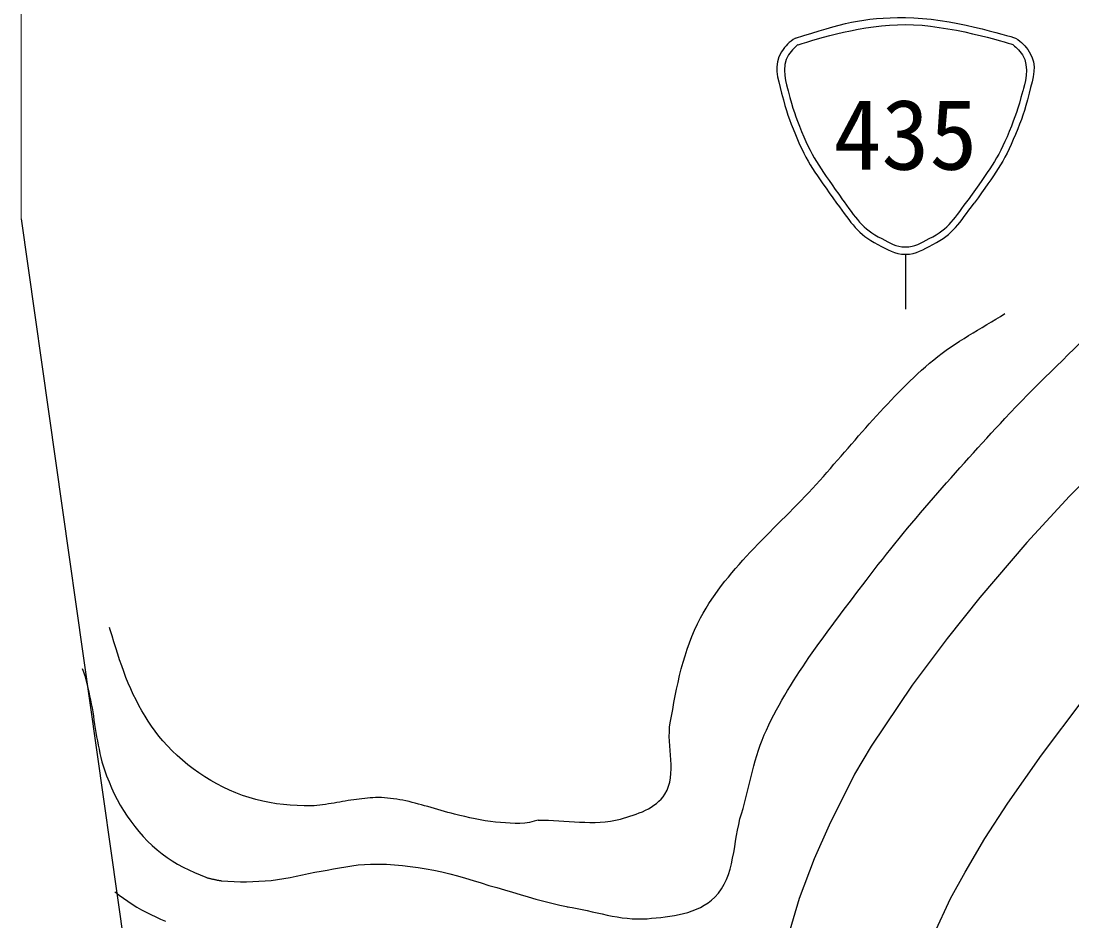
# Model space of a CAD drawing. Units: millimetres, scale not verified. Extents: x 40004 to 731143, y 20002 to 660685.
# Drawn here: x 62208 to 100408, y 298663 to 331372 of the extents above; entities that cross this region are included whole.
import ezdxf
from ezdxf.enums import TextEntityAlignment as Align

# ---------------------------------------------------------------- set-up
doc = ezdxf.new("R2010")
doc.units = ezdxf.units.MM
doc.header["$LTSCALE"] = 1000.09
for name, color, linetype, lineweight in [('M-BGD', 7, 'Continuous', 25), ('M-STR-HTXT', 7, 'Continuous', 13), ('M-STR-STRC', 7, 'Continuous', 25)]:
    doc.layers.add(name, color=color, linetype=linetype, lineweight=lineweight)
doc.styles.add('ＭＳ ゴシック', font='')
doc.styles.get('ＭＳ ゴシック').set_extended_font_data('MS Gothic')

msp = doc.modelspace()

# ---------------------------------------------------------------- linework, layer by layer
at = {"layer": 'M-BGD'}
for p, q in [((62208, 324185), (69099, 275667)), ((102356, 316172), (100313, 314104)), ((100313, 314104), (98766, 312416)), ((98766, 312416), (97065, 310420)), ((97065, 310420), (95873, 308929)), ((65453, 309245), (65428, 309334)), ((65518, 309024), (65453, 309245)), ((65584, 308804), (65518, 309024)), ((65652, 308585), (65584, 308804)), ((95873, 308929), (94599, 307239)), ((65722, 308366), (65652, 308585)), ((65793, 308153), (65722, 308366)), ((65867, 307940), (65793, 308153)), ((65943, 307728), (65867, 307940)), ((64433, 307843), (64478, 307715)), ((64478, 307715), (64524, 307574)), ((64524, 307574), (64565, 307431)), ((66023, 307517), (65943, 307728)), ((66107, 307308), (66023, 307517)), ((64565, 307431), (64603, 307287)), ((64603, 307287), (64616, 307233)), ((64616, 307233), (64638, 307142)), ((64638, 307142), (64670, 306997)), ((66196, 307101), (66107, 307308)), ((94599, 307239), (93111, 305013)), ((64670, 306997), (64701, 306851)), ((64701, 306851), (64731, 306705)), ((66290, 306897), (66196, 307101)), ((66391, 306696), (66290, 306897)), ((64731, 306705), (64760, 306559)), ((64760, 306559), (64789, 306410)), ((64789, 306410), (64814, 306260)), ((66495, 306500), (66391, 306696)), ((66603, 306305), (66495, 306500)), ((99296, 304689), (100816, 306705)), ((64814, 306260), (64837, 306110)), ((64837, 306110), (64859, 305960)), ((66715, 306113), (66603, 306305)), ((66832, 305923), (66715, 306113)), ((64859, 305960), (64882, 305810)), ((64882, 305810), (64904, 305660)), ((64904, 305660), (64929, 305510)), ((66955, 305738), (66832, 305923)), ((67083, 305557), (66955, 305738)), ((64929, 305510), (64957, 305361)), ((64957, 305361), (64987, 305209)), ((67219, 305381), (67083, 305557)), ((67361, 305211), (67219, 305381)), ((64987, 305209), (65016, 305057)), ((65016, 305057), (65045, 304905)), ((65045, 304905), (65077, 304753)), ((67530, 305025), (67361, 305211)), ((67706, 304846), (67530, 305025)), ((67888, 304672), (67706, 304846)), ((93111, 305013), (92501, 304000)), ((65077, 304753), (65111, 304603)), ((65111, 304603), (65148, 304453)), ((68076, 304505), (67888, 304672)), ((68270, 304344), (68076, 304505)), ((98075, 302944), (99296, 304689)), ((65148, 304453), (65191, 304305)), ((65191, 304305), (65240, 304159)), ((65240, 304159), (65321, 303939)), ((68470, 304191), (68270, 304344)), ((68674, 304045), (68470, 304191)), ((65321, 303939), (65408, 303720)), ((65408, 303720), (65500, 303504)), ((68884, 303907), (68674, 304045)), ((69102, 303774), (68884, 303907)), ((69326, 303649), (69102, 303774)), ((92501, 304000), (91582, 302149)), ((65500, 303504), (65599, 303290)), ((69553, 303531), (69326, 303649)), ((69786, 303422), (69553, 303531)), ((70022, 303321), (69786, 303422)), ((70261, 303229), (70022, 303321)), ((65599, 303290), (65704, 303080)), ((65704, 303080), (65816, 302874)), ((70504, 303147), (70261, 303229)), ((70749, 303075), (70504, 303147)), ((70994, 303014), (70749, 303075)), ((71242, 302965), (70994, 303014)), ((71491, 302925), (71242, 302965)), ((73484, 302935), (73380, 302919)), ((73588, 302951), (73484, 302935)), ((73690, 302966), (73588, 302951)), ((73792, 302983), (73690, 302966)), ((73894, 303001), (73792, 302983)), ((73996, 303019), (73894, 303001)), ((74097, 303037), (73996, 303019)), ((74199, 303054), (74097, 303037)), ((74301, 303070), (74199, 303054)), ((74404, 303083), (74301, 303070)), ((74503, 303095), (74404, 303083)), ((74601, 303107), (74503, 303095)), ((74700, 303119), (74601, 303107)), ((74799, 303129), (74700, 303119)), ((74899, 303138), (74799, 303129)), ((74998, 303144), (74899, 303138)), ((75097, 303148), (74998, 303144)), ((75196, 303148), (75097, 303148)), ((75308, 303145), (75196, 303148)), ((75419, 303139), (75308, 303145)), ((75531, 303130), (75419, 303139)), ((75642, 303118), (75531, 303130)), ((75753, 303104), (75642, 303118)), ((75864, 303088), (75753, 303104)), ((75974, 303070), (75864, 303088)), ((76084, 303051), (75974, 303070)), ((76199, 303028), (76084, 303051)), ((76313, 303003), (76199, 303028)), ((76426, 302975), (76313, 303003)), ((76539, 302945), (76426, 302975)), ((76652, 302914), (76539, 302945)), ((97237, 301662), (98075, 302944)), ((65816, 302874), (65936, 302673)), ((65936, 302673), (66064, 302477)), ((71743, 302895), (71491, 302925)), ((71996, 302873), (71743, 302895)), ((72249, 302859), (71996, 302873)), ((72502, 302852), (72249, 302859)), ((72755, 302850), (72502, 302852)), ((72860, 302853), (72755, 302850)), ((72964, 302861), (72860, 302853)), ((73068, 302872), (72964, 302861)), ((73172, 302886), (73068, 302872)), ((73276, 302902), (73172, 302886)), ((73380, 302919), (73276, 302902)), ((76764, 302883), (76652, 302914)), ((76877, 302851), (76764, 302883)), ((76989, 302821), (76877, 302851)), ((77112, 302787), (76989, 302821)), ((77234, 302752), (77112, 302787)), ((77356, 302716), (77234, 302752)), ((77478, 302679), (77356, 302716)), ((77600, 302644), (77478, 302679)), ((77723, 302609), (77600, 302644)), ((77846, 302576), (77723, 302609)), ((77969, 302546), (77846, 302576)), ((66064, 302477), (66200, 302286)), ((66200, 302286), (66342, 302098)), ((78154, 302501), (77969, 302546)), ((78339, 302457), (78154, 302501)), ((78524, 302415), (78339, 302457)), ((78710, 302374), (78524, 302415)), ((78896, 302337), (78710, 302374)), ((79083, 302304), (78896, 302337)), ((79270, 302278), (79083, 302304)), ((79459, 302258), (79270, 302278)), ((79635, 302242), (79459, 302258)), ((79812, 302227), (79635, 302242)), ((79989, 302215), (79812, 302227)), ((80167, 302209), (79989, 302215)), ((80344, 302210), (80167, 302209)), ((80519, 302222), (80344, 302210)), ((80692, 302247), (80519, 302222)), ((80863, 302286), (80692, 302247)), ((81000, 302329), (80863, 302286)), ((66342, 302098), (66491, 301915)), ((66491, 301915), (66646, 301738)), ((91582, 302149), (91034, 300926)), ((66646, 301738), (66808, 301567)), ((66808, 301567), (66976, 301403)), ((66976, 301403), (67151, 301247)), ((96528, 300435), (97237, 301662)), ((67151, 301247), (67333, 301100)), ((67333, 301100), (67516, 300966)), ((67516, 300966), (67705, 300843)), ((67705, 300843), (67901, 300728)), ((67901, 300728), (68101, 300620)), ((74011, 300636), (74237, 300671)), ((74237, 300671), (74462, 300700)), ((74462, 300700), (74688, 300721)), ((74688, 300721), (74915, 300732)), ((74915, 300732), (75204, 300733)), ((75204, 300733), (75493, 300723)), ((75493, 300723), (75782, 300705)), ((75782, 300705), (76070, 300678)), ((76070, 300678), (76357, 300644)), ((76357, 300644), (76644, 300603)), ((91034, 300926), (90494, 299481)), ((68101, 300620), (68305, 300520)), ((68305, 300520), (68512, 300425)), ((68512, 300425), (68721, 300336)), ((68721, 300336), (68931, 300251)), ((71985, 300246), (72210, 300293)), ((72210, 300293), (72436, 300341)), ((72436, 300341), (72661, 300390)), ((72661, 300390), (72887, 300435)), ((72887, 300435), (73113, 300476)), ((73113, 300476), (73338, 300514)), ((73338, 300514), (73562, 300555)), ((73562, 300555), (73787, 300596)), ((73787, 300596), (74011, 300636)), ((76644, 300603), (76930, 300557)), ((76930, 300557), (77215, 300506)), ((77215, 300506), (77504, 300446)), ((77504, 300446), (77792, 300377)), ((77792, 300377), (78077, 300299)), ((78077, 300299), (78362, 300216)), ((95993, 299485), (96528, 300435)), ((68931, 300251), (68954, 300242)), ((68954, 300242), (68977, 300235)), ((68977, 300235), (69001, 300228)), ((69001, 300228), (69025, 300222)), ((69025, 300222), (69049, 300216)), ((69049, 300216), (69073, 300211)), ((69073, 300211), (69097, 300205)), ((69097, 300205), (69121, 300199)), ((69121, 300199), (69145, 300194)), ((69145, 300194), (69169, 300188)), ((69169, 300188), (69193, 300182)), ((69193, 300182), (69217, 300177)), ((69217, 300177), (69241, 300172)), ((69241, 300172), (69265, 300167)), ((69265, 300167), (69289, 300162)), ((69289, 300162), (69313, 300157)), ((69313, 300157), (69337, 300152)), ((69337, 300152), (69361, 300147)), ((69361, 300147), (69385, 300142)), ((69385, 300142), (69409, 300137)), ((69409, 300137), (69433, 300133)), ((69433, 300133), (69457, 300129)), ((69457, 300129), (69481, 300125)), ((69481, 300125), (69506, 300123)), ((69506, 300123), (69730, 300107)), ((69730, 300107), (69955, 300097)), ((69955, 300097), (70180, 300091)), ((70180, 300091), (70405, 300091)), ((70405, 300091), (70630, 300096)), ((70630, 300096), (70855, 300106)), ((70855, 300106), (71080, 300121)), ((71080, 300121), (71304, 300140)), ((71304, 300140), (71532, 300167)), ((71532, 300167), (71759, 300203)), ((71759, 300203), (71985, 300246)), ((78362, 300216), (78645, 300130)), ((78645, 300130), (78929, 300044)), ((78929, 300044), (79213, 299958)), ((79213, 299958), (79497, 299877)), ((79497, 299877), (79784, 299795)), ((65623, 299720), (65690, 299668)), ((65690, 299668), (65776, 299602)), ((65776, 299602), (65932, 299488)), ((79784, 299795), (80069, 299712)), ((80069, 299712), (80355, 299627)), ((80355, 299627), (80640, 299543)), ((80640, 299543), (80926, 299460)), ((65932, 299488), (66091, 299378)), ((66091, 299378), (66254, 299272)), ((66254, 299272), (66418, 299171)), ((66418, 299171), (66586, 299074)), ((80926, 299460), (81213, 299381)), ((81213, 299381), (81501, 299306)), ((81501, 299306), (81790, 299237)), ((81790, 299237), (81973, 299197)), ((81973, 299197), (82157, 299160)), ((90494, 299481), (89867, 297363)), ((95404, 298196), (95993, 299485)), ((66586, 299074), (66756, 298981)), ((66756, 298981), (66928, 298894)), ((66928, 298894), (67104, 298810)), ((67104, 298810), (67282, 298731)), ((67282, 298731), (67463, 298657))]:
    msp.add_line(p, q, dxfattribs=at)
for points in [[(81000, 302329), (81999, 302342), (83031, 302111), (83995, 302369), (84592, 302529), (85281, 302754), (85613, 303275), (86078, 304004), (85654, 305012), (85807, 305863), (86041, 307166), (86275, 308516), (86907, 309680), (87928, 311561), (89677, 312945), (91112, 314532), (92504, 316072), (93789, 317732), (95382, 319061), (96172, 319721), (97107, 320183), (97970, 320743)], [(82065, 299179), (83032, 299035), (83991, 298669), (84966, 298746), (85823, 298814), (86816, 298916), (87424, 299523), (88178, 300274), (88081, 301547), (88395, 302563), (88707, 303574), (88851, 304647), (89301, 305604), (90226, 307575), (91609, 309303), (92924, 311039), (94484, 313099), (96214, 315030), (97970, 316926), (99048, 318090), (100213, 319169), (101334, 320290)]]:
    msp.add_open_spline(points, degree=3, knots=[0, 0, 0, 0, 1, 1, 1, 2, 2, 2, 3, 3, 3, 4, 4, 4, 5, 5, 5, 6, 6, 6, 7, 7, 7, 7], dxfattribs=at)
at = {"layer": 'M-STR-HTXT'}
msp.add_line((62208, 324185), (62208, 349989), dxfattribs=at)
at = {"layer": 'M-STR-STRC'}
msp.add_line((94355, 322894), (94355, 320894), dxfattribs=at)
for points, knots in [([(90354, 330751), (92054, 331281), (92765, 331506), (94355, 331500), (95944, 331493), (98117, 330824), (98355, 330751)], [0, 0, 0, 0, 1, 1, 1, 2, 2, 2, 2]), ([(90452, 330512), (91189, 330742), (92803, 331245), (94355, 331245), (95905, 331245), (98019, 330593), (98257, 330520)], [0, 0, 0, 0, 1, 1, 1, 2, 2, 2, 2]), ([(90354, 330751), (90118, 330604), (90005, 330482), (89854, 330251), (89533, 329761), (89720, 329326), (89854, 328751)], [0, 0, 0, 0, 1, 1, 1, 2, 2, 2, 2]), ([(90448, 330516), (90393, 330468), (90214, 330311), (90104, 330148), (89816, 329721), (90036, 329009), (90091, 328830)], [0, 0, 0, 0, 1, 1, 1, 2, 2, 2, 2]), ([(98259, 330520), (98314, 330471), (98494, 330312), (98605, 330148), (98893, 329720), (98672, 329007), (98617, 328828)], [0, 0, 0, 0, 1, 1, 1, 2, 2, 2, 2]), ([(98355, 330751), (98591, 330604), (98704, 330482), (98855, 330251), (99176, 329761), (98989, 329326), (98855, 328751)], [0, 0, 0, 0, 1, 1, 1, 2, 2, 2, 2]), ([(89854, 328751), (90034, 328052), (90122, 327823), (90354, 327251), (90783, 326196), (91092, 325841), (91854, 324751)], [0, 0, 0, 0, 1, 1, 1, 2, 2, 2, 2]), ([(90091, 328830), (90268, 328143), (90354, 327918), (90583, 327356), (91007, 326311), (91313, 325960), (92069, 324879)], [0, 0, 0, 0, 1, 1, 1, 2, 2, 2, 2]), ([(98618, 328830), (98441, 328143), (98355, 327918), (98126, 327356), (97702, 326311), (97396, 325960), (96640, 324879)], [0, 0, 0, 0, 1, 1, 1, 2, 2, 2, 2]), ([(98855, 328751), (98675, 328052), (98587, 327823), (98355, 327251), (97926, 326196), (97617, 325841), (96855, 324751)], [0, 0, 0, 0, 1, 1, 1, 2, 2, 2, 2]), ([(91854, 324751), (92404, 324024), (92613, 323622), (93354, 323251), (93725, 323065), (93940, 322894), (94355, 322894), (94769, 322894), (94984, 323065), (95355, 323251), (96096, 323622), (96305, 324024), (96855, 324751)], [0, 0, 0, 0, 1, 1, 1, 2, 2, 2, 3, 3, 3, 4, 4, 4, 4]), ([(92031, 324927), (92566, 324220), (92766, 323820), (93491, 323467), (93813, 323310), (93997, 323160), (94355, 323160), (94712, 323160), (94896, 323310), (95218, 323467), (95943, 323820), (96143, 324220), (96678, 324927)], [0, 0, 0, 0, 1, 1, 1, 2, 2, 2, 3, 3, 3, 4, 4, 4, 4])]:
    msp.add_open_spline(points, degree=3, knots=knots, dxfattribs=at)

# ---------------------------------------------------------------- texts
at = {"layer": 'M-STR-STRC', "style": 'ＭＳ ゴシック'}
msp.add_text('435', height=2566, dxfattribs=at).set_placement((94355, 327251), align=Align.MIDDLE_CENTER)

doc.saveas('drawing.dxf')
